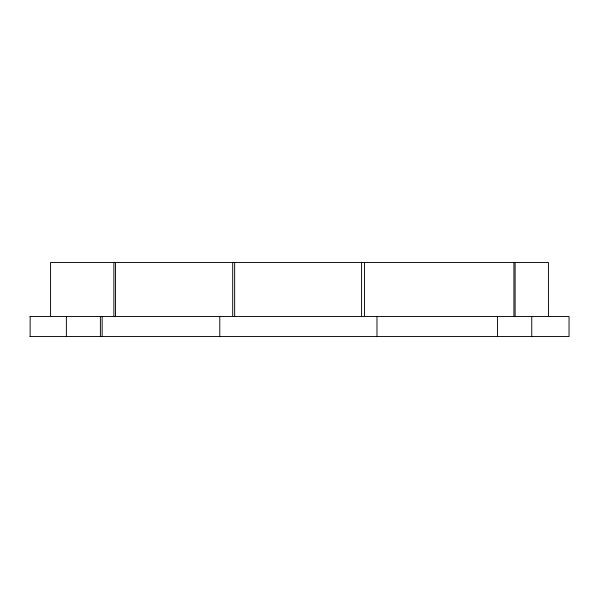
<?xml version="1.0" encoding="UTF-8"?>
<svg xmlns="http://www.w3.org/2000/svg" width="599" height="599" viewBox="0 0 599 599"><rect width="100%" height="100%" fill="white"/><g stroke="black" fill="none" stroke-linecap="round" stroke-linejoin="round"><path stroke-width="0.9" d="M29.972 316.527L569.043 316.527L569.043 336.556L29.972 336.556M548.444 316.527L548.429 262.444L50.571 262.444L50.563 316.527M531.755 316.527L531.755 336.556M515.118 262.444L515.118 316.527M513.912 262.444L513.912 316.527M497.544 316.527L497.544 336.556M376.981 316.527L376.981 336.556M364.514 262.444L364.514 316.527M361.594 262.444L361.594 316.527M234.651 262.444L234.651 316.527M232.697 262.444L232.697 316.527M219.788 316.527L219.788 336.556M115.45 262.444L115.45 316.527M113.885 262.444L113.885 316.527M102.152 316.527L102.152 336.556M100.392 316.527L100.392 336.556M66.392 316.527L66.392 336.556M30.145 316.527L30.145 336.556"/></g></svg>
